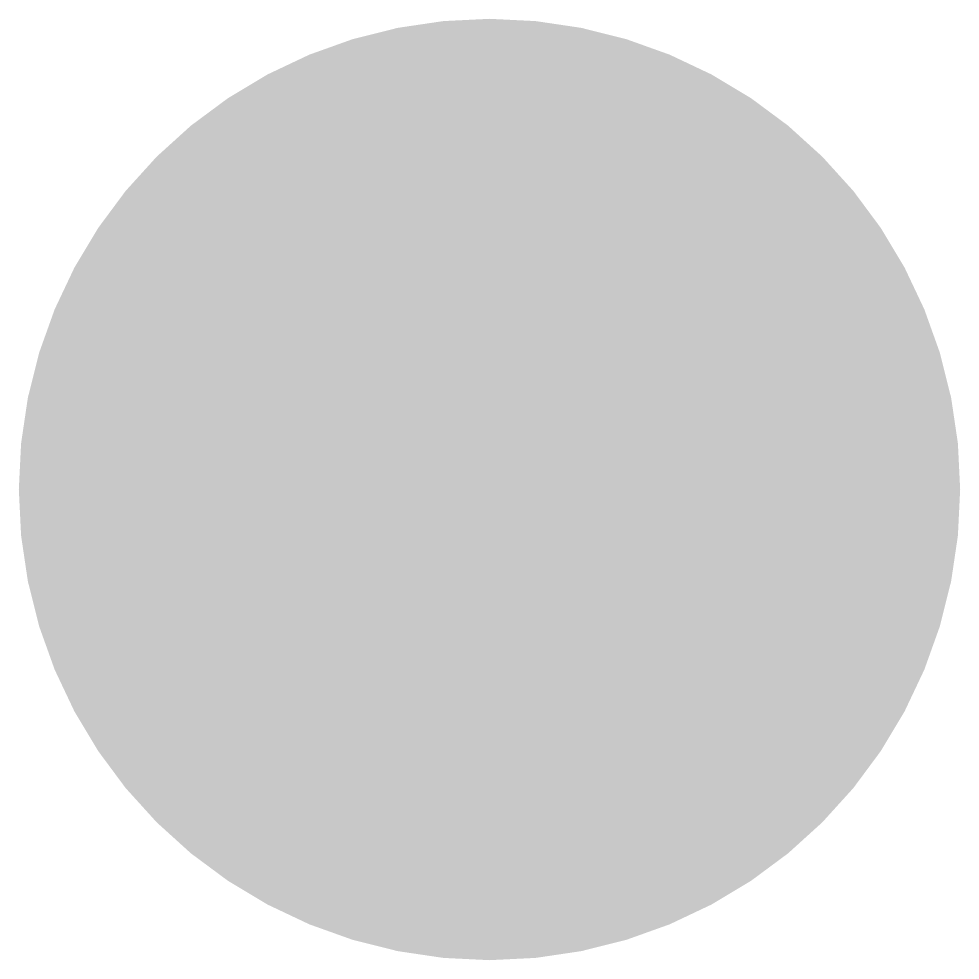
# Model space of a CAD drawing. Extents: x -0.05 to 2.05, y -1.05 to 1.05.
import ezdxf

# ---------------------------------------------------------------- set-up
doc = ezdxf.new("R2010")
doc.units = 0
doc.header["$MEASUREMENT"] = 0
doc.layers.get('0').update_dxf_attribs({"color": 6, "linetype": 'CONTINUOUS'})

msp = doc.modelspace()

# ---------------------------------------------------------------- hatches: boundary and pattern name
h = msp.add_hatch(color=255)
edge = h.paths.add_edge_path()
edge.add_arc((1, 0), 0.95, 0, 360)

# ---------------------------------------------------------------- linework, layer by layer
at = {"const_width": 0.1}
for points in [[(0, 0, 1), (2, 0, 1), (0, 0, 1.572674)], [(0, 0, -0.6), (1, 0, 0.6), (2, 0, -0.518284)]]:
    msp.add_lwpolyline(points, format="xyb", dxfattribs=at)

doc.saveas('drawing.dxf')
